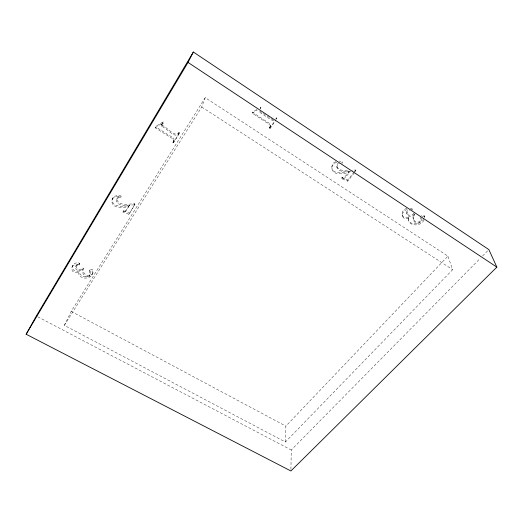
<?xml version="1.0" encoding="UTF-8"?>
<svg xmlns="http://www.w3.org/2000/svg" width="523" height="523" viewBox="0 0 523 523"><rect width="100%" height="100%" fill="white"/><g stroke="black" fill="none" stroke-linecap="round" stroke-linejoin="round"><path stroke-width="0.39" stroke-dasharray="2.62 1.96" d="M290.919 469.36L291.259 450.009L480.277 258.316M350.796 171.341C346.017 171.982 336.047 172.427 336.864 165.19A4.092 3.772 -15.8 0 1 338.342 163.098M336.949 167.615L336.975 166.242A4.106 3.779 -15.7 0 1 339.479 163.581M285.434 442.013L285.872 426.134L447.904 256.126L205.219 97.664L71.193 311.368L64.355 325.352L285.434 442.013L452.643 269.652L447.904 256.126M420.812 216.489C422.041 226.904 409.032 220.961 414.216 213.966L413.785 213.678C411.934 215.306 408.626 216.058 406.933 213.815L406.744 211.58L408.221 209.762M421.146 218.353C422.506 225.067 413.085 224.498 413.268 218.549M276.752 118.146L276.667 119.081L276.151 118.734L276.236 117.806L276.752 118.146L275.856 119.434M256.721 109.47L252.472 112.295L268.064 122.578C270.345 123.317 271.352 125.742 269.502 127.455L269.397 128.41L269.914 128.75L270.018 127.789L275.405 120.074M269.397 128.41L270.535 125.33M413.615 219.732L413.634 217.555L414.569 215.136L414.138 214.855C412.274 216.483 408.96 217.235 407.267 214.986C406.266 213.136 407.757 211.044 409.548 210.423M78.424 272.137C78.836 281.492 95.134 279.105 92.859 270.012L91.59 269.227L90.061 269.77L90.44 273.692L89.511 275.327C85.674 276.595 82.059 271.842 83.314 268.247L82.856 267.992L82.216 269.234C80.254 271.633 75.495 270.666 75.377 267.351L76.24 265.756L79.15 264.998L79.856 263.285C71.023 259.846 68.023 275.327 78.424 272.137L79.071 270.888C75.698 272.875 70.54 269.044 72.723 265.351M79.15 264.998L79.856 263.285M260.663 107.097L260.866 108.588L260.663 107.097L259.349 107.888M129.41 205.271L126.187 210.2L123.774 210.481L122.97 212.031L128.854 214.286L134.607 205.068L134.306 204.892C128.9 204.807 118.198 207.821 116.276 200.414A3.955 3.386 28.2 0 1 119.218 197.701L120.486 197.694L121.127 196.047C117.446 194.425 112.7 196.04 111.863 200.263C111.118 209.043 123.435 207.932 128.88 206.395L129.41 205.271C124.049 207.069 109.444 207.526 112.981 197.903M120.486 197.694L121.127 196.047M406.907 208.461C399.925 209.599 400.768 220.412 408.607 216.993C406.24 226.832 421.375 227.296 424.29 219.51M408.607 216.993L408.836 221.399M172.891 142.544C174.636 140.733 173.25 138.49 171.119 137.804L155.161 127.789L155.906 126.409L163.209 121.826L163.588 122.395L163.13 123.33L161.659 124.696L161.751 126.416C166.124 127.285 176.231 141.053 179.134 132.214L179.657 132.548L179.258 133.509L173.414 142.871L172.891 142.544C174.362 140.491 174.78 137.693 171.544 136.83L155.645 126.847M270.43 126.285L270.077 125.141L267.946 123.52L252.308 113.21L252.472 112.295M83.314 268.247C80.634 271.842 84.53 278.001 88.897 276.582L90.139 274.732M92.479 273.392L92.251 271.26L90.982 270.469L89.806 270.653L89.23 271.751L89.825 274.948L89.525 275.987M424.29 217.516L424.349 215.907L423.793 215.273L422.486 215.025L421.29 215.646M161.444 125.605L162.123 123.761L163.588 122.395M79.797 263.762L76.894 264.52L76.031 266.115C76.149 269.423 80.902 270.384 82.856 267.992M342.094 161.659L342.029 163.294L342.094 161.659L339.211 161.058M64.355 325.352L201.708 107.019L205.219 97.664M411.941 208.344L412.065 210.05L411.941 208.344L410.607 208.226M173.414 142.871L179.657 132.548M173.603 141.223L174.022 140.242M134.607 205.068L134.823 203.767C129.436 203.689 118.754 206.69 116.845 199.302A3.942 3.38 28.3 0 1 119.78 196.596L121.042 196.589M134.306 204.892L134.823 203.767M128.854 214.286L135.124 203.944M122.97 212.031L123.774 210.481M91.715 275.013L92.316 273.758C89.348 279.243 79.163 277.321 79.071 270.888M161.751 126.416L162.208 125.474L161.901 124.664M89.446 271.012L90.061 269.77M161.659 124.696L162.123 123.761M155.161 127.789L162.751 122.755L163.209 121.826M116.649 199.256L117.224 198.145M75.698 266.39L76.351 265.154M128.88 206.395L125.651 211.338L123.225 211.619M179.134 132.214C175.839 138.941 166.281 126.311 162.208 125.474M252.308 113.21L257.224 109.98M275.896 118.296L276.236 117.806M275.804 119.231L276.151 118.734M269.914 128.75L275.765 120.368M112.393 199.008C114.053 196.21 117.825 196.197 120.571 197.151M72.056 266.586L74.73 264.599L79.208 264.52M423.911 218.326C421.218 223.831 411.712 226.498 408.502 220.209M341.885 178.774L342.107 177.238L344.755 176.924L349.181 171.59L349.331 172.662L344.892 178.01L342.238 178.323L341.885 178.774L347.749 181.187L354.738 172.459M347.749 181.187L347.605 180.095L354.071 172.008M354.568 171.381L355.562 170.138L355.274 169.949L352.188 170.165M482.566 255.989L488.292 250.184M260.029 108.392L261.003 107.686M335.616 161.633C332.255 162.98 330.856 167.144 332.301 170.367C335.844 176.035 344.088 173.113 349.331 172.662M407.24 209.625C400.232 210.762 401.082 221.602 408.94 218.176M336.825 162.307C333.883 163.006 331.484 165.909 331.876 169.001M422.185 216.417L424.179 216.457L424.846 217.967M349.181 171.59C343.957 172.204 333.831 175.231 331.785 167.935M353.901 171.126L355.738 171.211L355.562 170.138M410.378 208.965L411.719 208.886M347.547 170.491C343.918 170.57 338.335 170.727 336.838 166.556M273.719 120.931L270.692 119.564L260.781 113.007L259.199 111.778L258.944 110.941M123.52 210.893L129.377 213.142M341.754 177.683L347.605 180.095M37.761 316.781L291.259 450.009M71.193 311.368L285.872 426.134M82.216 269.234L82.68 269.489M273.196 119.963L259.343 110.869M173.309 141.556L173.832 141.89M178.729 133.175L179.258 133.509M201.708 107.019L452.643 269.652M269.502 127.455L270.018 127.789M162.751 122.755L163.13 123.33M424.349 215.907L424.728 217.091M414.216 213.966L414.569 215.136M413.785 213.678L414.138 214.855M406.593 212.743L406.92 213.92M402.102 215.005L402.416 216.182M355.274 169.949L355.45 171.021M342.107 177.238L342.238 178.323"/><path stroke-width="0.78" d="M26.15 334.243L188.025 62.427L193.347 52.025L488.868 249.602L496.85 267.122L290.893 470.975L26.15 334.243L36.316 316.023L193.347 52.025M188.025 62.427L496.85 267.122"/></g></svg>
